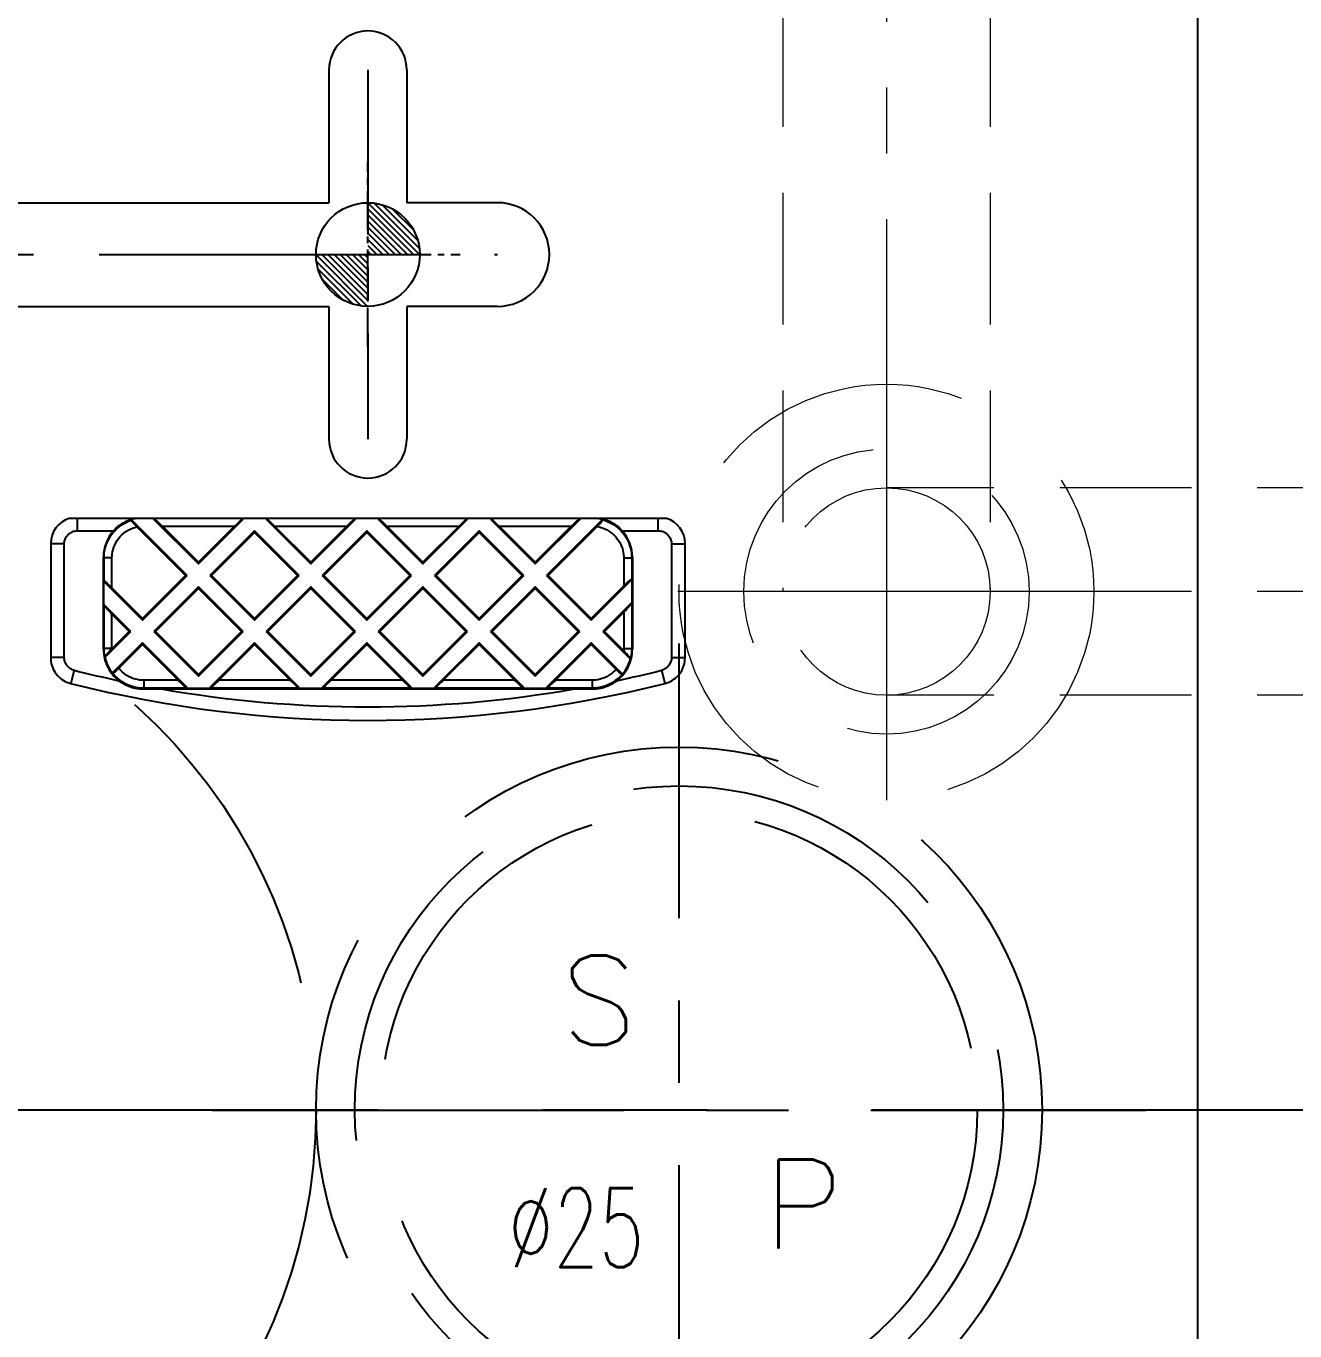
# Model space of a CAD drawing. Header units: inches. Extents: x 139745 to 140613, y -44509 to -43895.
# Drawn here: x 140194.4 to 140243.3, y -44077.8 to -44027.5 of the extents above; entities that cross this region are included whole.
import ezdxf

# ---------------------------------------------------------------- set-up
doc = ezdxf.new("R2010")
doc.units = ezdxf.units.IN
doc.header["$LTSCALE"] = 2
doc.header["$MEASUREMENT"] = 0
for name, pattern in [('CENTER', [50.8, 31.75, -6.35, 6.35, -6.35]), ('CENTER2', [1.125, 0.75, -0.125, 0.125, -0.125]), ('HIDDEN', [9.525, 6.35, -3.175])]:
    doc.linetypes.add(name, pattern=pattern)
doc.layers.get('0').update_dxf_attribs({"linetype": 'CONTINUOUS'})
for name, color, linetype in [('CAV-COR', 1, 'CONTINUOUS'), ('PIN', 4, 'CONTINUOUS'), ('Ru', 8, 'CONTINUOUS'), ('SP', 3, 'CONTINUOUS')]:
    doc.layers.add(name, color=color, linetype=linetype)
for name, color, linetype, lineweight in [('dim', 3, 'CONTINUOUS', 15), ('PRODUCT', 1, 'CONTINUOUS', 15), ('WR', 122, 'HIDDEN', 0)]:
    doc.layers.add(name, color=color, linetype=linetype, lineweight=lineweight)
doc.styles.get("Standard").update_dxf_attribs({"font": 'txt.shx', "width": 0.67})

# ---------------------------------------------------------------- blocks, each defined once
blk = doc.blocks.new('20160525.184840')
at = {"layer": 'WR', "linetype": 'CENTER', "ltscale": 0.3}
for p, q in [((0, -11), (0, 11)), ((11, 0), (-11, 0))]:
    blk.add_line(p, q, dxfattribs=at)
at = {"layer": 'WR', "linetype": 'HIDDEN', "ltscale": 0.8}
for radius in [8, 5.5, 4]:
    blk.add_circle((0, 0), radius, dxfattribs=at)
blk = doc.blocks.new('20160905.191121')
at = {"color": 8, "linetype": 'HIDDEN'}
blk.add_circle((0, 0), 14, dxfattribs=at)
at = {"layer": 'SP', "linetype": 'CENTER', "ltscale": 0.25}
for p, q in [((0, -18), (0, 18)), ((-18, 0), (18, 0))]:
    blk.add_line(p, q, dxfattribs=at)
at = {"layer": 'SP', "linetype": 'HIDDEN'}
for radius in [12.5, 11.5]:
    blk.add_circle((0, 0), radius, dxfattribs=at)
at = {"layer": 'dim', "insert": (-3.966, -4.537), "char_height": 3.0475, "attachment_point": 5}
blk.add_mtext('Ø25', dxfattribs=at)
at = {"layer": 'SP'}
for s, p in [('S', (-4.561, 2.519)), ('P', (3.25, -5.343))]:
    blk.add_text(s, height=3.436, dxfattribs=at).set_placement(p)

msp = doc.modelspace()

# ---------------------------------------------------------------- hatches: boundary and pattern name
at = {"layer": 'PIN', "linetype": 'Continuous'}
h = msp.add_hatch(dxfattribs=at)
h.set_pattern_fill('ANSI31', color=155, scale=1.333333, angle=90, style=0)
h.set_pattern_definition([(135, (140390.06835, -44048.93252), (-0.11785113, -0.11785113), [])])
h.paths.add_polyline_path([(140207.595, -44036.275), (140205.595, -44036.275, 0.414214), (140207.595, -44038.275)])
h.paths.add_polyline_path([(140207.595, -44034.275), (140207.595, -44036.275), (140209.595, -44036.275, 0.414214)])

# ---------------------------------------------------------------- linework, layer by layer
at = {"linetype": 'CENTER', "ltscale": 0.5}
msp.add_line((140309.595, -44069.275), (140059.595, -44069.275), dxfattribs=at)
at = {"color": 251, "linetype": 'HIDDEN'}
msp.add_circle((140184.595, -44069.275), 21, dxfattribs=at)
at = {"layer": 'CAV-COR', "linetype": 'ByBlock'}
for p, q in [((140239.595, -44002.275), (140239.595, -44136.275)), ((140219.109, -44046.452), (140196.082, -44046.452)), ((140196.396, -44046.929), (140196.396, -44046.452)), ((140200.622, -44048.652), (140198.488, -44046.518)), ((140199.305, -44046.452), (140201.064, -44048.21)), ((140199.672, -44046.755), (140202.456, -44046.755)), ((140199.672, -44046.755), (140201.064, -44048.147)), ((140201.064, -44048.21), (140202.786, -44046.488)), ((140201.064, -44048.147), (140202.456, -44046.755)), ((140202.786, -44046.488), (140202.749, -44046.452)), ((140203.706, -44046.452), (140203.669, -44046.488)), ((140203.669, -44046.488), (140205.391, -44048.21)), ((140203.999, -44046.755), (140206.783, -44046.755)), ((140203.999, -44046.755), (140205.391, -44048.147)), ((140205.391, -44048.21), (140207.113, -44046.488)), ((140206.783, -44046.755), (140205.391, -44048.147)), ((140207.113, -44046.488), (140207.077, -44046.452)), ((140208.033, -44046.452), (140207.997, -44046.488)), ((140207.997, -44046.488), (140209.719, -44048.21)), ((140208.327, -44046.755), (140211.111, -44046.755)), ((140208.327, -44046.755), (140209.719, -44048.147)), ((140209.719, -44048.21), (140211.441, -44046.488)), ((140211.111, -44046.755), (140209.719, -44048.147)), ((140211.441, -44046.488), (140211.404, -44046.452)), ((140212.361, -44046.452), (140212.324, -44046.488)), ((140212.324, -44046.488), (140214.046, -44048.21)), ((140212.654, -44046.755), (140215.438, -44046.755)), ((140214.046, -44048.147), (140212.654, -44046.755)), ((140214.046, -44048.21), (140215.805, -44046.452)), ((140215.438, -44046.755), (140214.046, -44048.147)), ((140216.64, -44046.5), (140214.488, -44048.652)), ((140216.433, -44046.77), (140216.463, -44046.74)), ((140218.795, -44046.929), (140218.795, -44046.452)), ((140196.396, -44046.929), (140197.789, -44046.929)), ((140203.227, -44046.93), (140201.505, -44048.652)), ((140203.227, -44046.993), (140201.569, -44048.652)), ((140203.227, -44046.93), (140203.227, -44046.993)), ((140204.949, -44048.652), (140203.227, -44046.93)), ((140203.227, -44046.993), (140204.886, -44048.652)), ((140207.555, -44046.93), (140205.833, -44048.652)), ((140207.555, -44046.993), (140205.896, -44048.652)), ((140207.555, -44046.93), (140207.555, -44046.993)), ((140209.277, -44048.652), (140207.555, -44046.93)), ((140207.555, -44046.993), (140209.214, -44048.652)), ((140211.882, -44046.93), (140210.16, -44048.652)), ((140211.882, -44046.993), (140210.224, -44048.652)), ((140211.882, -44046.93), (140211.882, -44046.993)), ((140213.604, -44048.652), (140211.882, -44046.93)), ((140213.541, -44048.652), (140211.882, -44046.993)), ((140216.433, -44046.77), (140214.551, -44048.652)), ((140217.402, -44046.929), (140218.795, -44046.929)), ((140195.363, -44047.426), (140195.363, -44051.829)), ((140195.376, -44047.439), (140195.363, -44047.426)), ((140195.886, -44047.439), (140195.376, -44047.439)), ((140195.886, -44051.818), (140195.886, -44047.439)), ((140219.305, -44047.439), (140219.815, -44047.439)), ((140219.305, -44047.439), (140219.305, -44051.818)), ((140219.815, -44047.439), (140219.828, -44047.426)), ((140219.828, -44051.829), (140219.828, -44047.426)), ((140197.395, -44051.499), (140197.395, -44047.954)), ((140197.42, -44047.979), (140197.395, -44047.954)), ((140197.42, -44048.869), (140197.42, -44047.979)), ((140197.726, -44047.979), (140197.42, -44047.979)), ((140197.726, -44049.137), (140197.726, -44047.979)), ((140201.064, -44048.21), (140201.064, -44048.147)), ((140205.391, -44048.21), (140205.391, -44048.147)), ((140209.719, -44048.21), (140209.719, -44048.147)), ((140214.046, -44048.21), (140214.046, -44048.147)), ((140217.465, -44047.979), (140217.465, -44049.056)), ((140217.465, -44047.979), (140217.77, -44047.979)), ((140217.77, -44047.979), (140217.795, -44047.954)), ((140217.77, -44047.979), (140217.77, -44048.788)), ((140217.795, -44047.954), (140217.795, -44051.499)), ((140198.9, -44050.311), (140200.559, -44048.652)), ((140198.9, -44050.374), (140200.622, -44048.652)), ((140200.622, -44048.652), (140200.559, -44048.652)), ((140201.505, -44048.652), (140201.569, -44048.652)), ((140201.505, -44048.652), (140203.227, -44050.374)), ((140201.569, -44048.652), (140203.227, -44050.311)), ((140204.886, -44048.652), (140203.227, -44050.311)), ((140203.227, -44050.374), (140204.949, -44048.652)), ((140204.949, -44048.652), (140204.886, -44048.652)), ((140205.833, -44048.652), (140205.896, -44048.652)), ((140205.833, -44048.652), (140207.555, -44050.374)), ((140205.896, -44048.652), (140207.555, -44050.311)), ((140209.214, -44048.652), (140207.555, -44050.311)), ((140207.555, -44050.374), (140209.277, -44048.652)), ((140209.277, -44048.652), (140209.214, -44048.652)), ((140210.16, -44048.652), (140210.224, -44048.652)), ((140210.16, -44048.652), (140211.882, -44050.374)), ((140210.224, -44048.652), (140211.882, -44050.311)), ((140213.541, -44048.652), (140211.882, -44050.311)), ((140211.882, -44050.374), (140213.604, -44048.652)), ((140213.604, -44048.652), (140213.541, -44048.652)), ((140214.488, -44048.652), (140214.551, -44048.652)), ((140214.488, -44048.652), (140216.21, -44050.374)), ((140216.21, -44050.311), (140214.551, -44048.652)), ((140197.42, -44048.869), (140197.419, -44048.892)), ((140197.419, -44049.776), (140197.419, -44048.892)), ((140197.419, -44048.892), (140198.9, -44050.374)), ((140197.726, -44049.137), (140198.9, -44050.311)), ((140201.064, -44049.094), (140199.342, -44050.816)), ((140201.064, -44049.157), (140199.405, -44050.816)), ((140201.064, -44049.094), (140201.064, -44049.157)), ((140202.786, -44050.816), (140201.064, -44049.094)), ((140201.064, -44049.157), (140202.723, -44050.816)), ((140205.391, -44049.094), (140203.669, -44050.816)), ((140205.391, -44049.157), (140203.732, -44050.816)), ((140205.391, -44049.094), (140205.391, -44049.157)), ((140207.113, -44050.816), (140205.391, -44049.094)), ((140205.391, -44049.157), (140207.05, -44050.816)), ((140209.719, -44049.094), (140207.997, -44050.816)), ((140209.719, -44049.157), (140208.06, -44050.816)), ((140209.719, -44049.094), (140209.719, -44049.157)), ((140211.441, -44050.816), (140209.719, -44049.094)), ((140209.719, -44049.157), (140211.378, -44050.816)), ((140214.046, -44049.094), (140212.324, -44050.816)), ((140214.046, -44049.157), (140212.387, -44050.816)), ((140214.046, -44049.094), (140214.046, -44049.157)), ((140215.768, -44050.816), (140214.046, -44049.094)), ((140215.705, -44050.816), (140214.046, -44049.157)), ((140216.21, -44050.374), (140217.772, -44048.811)), ((140217.465, -44049.056), (140216.21, -44050.311)), ((140217.77, -44048.788), (140217.772, -44048.811)), ((140217.772, -44048.811), (140217.772, -44049.695)), ((140197.42, -44049.803), (140197.419, -44049.776)), ((140198.458, -44050.816), (140197.419, -44049.776)), ((140217.772, -44049.695), (140216.652, -44050.816)), ((140217.77, -44049.722), (140217.772, -44049.695)), ((140217.77, -44049.722), (140217.77, -44051.474)), ((140197.42, -44051.474), (140197.42, -44049.803)), ((140197.726, -44051.484), (140197.726, -44050.147)), ((140197.726, -44050.147), (140198.395, -44050.816)), ((140217.465, -44050.066), (140216.715, -44050.816)), ((140198.9, -44050.374), (140198.9, -44050.311)), ((140203.227, -44050.374), (140203.227, -44050.311)), ((140207.555, -44050.374), (140207.555, -44050.311)), ((140211.882, -44050.374), (140211.882, -44050.311)), ((140216.21, -44050.374), (140216.21, -44050.311)), ((140197.457, -44051.817), (140198.458, -44050.816)), ((140197.708, -44051.502), (140198.395, -44050.816)), ((140198.9, -44051.257), (140197.741, -44052.416)), ((140198.458, -44050.816), (140198.395, -44050.816)), ((140198.9, -44051.257), (140198.9, -44051.32)), ((140200.622, -44052.979), (140198.9, -44051.257)), ((140199.342, -44050.816), (140201.064, -44052.538)), ((140199.342, -44050.816), (140199.405, -44050.816)), ((140199.405, -44050.816), (140201.064, -44052.474)), ((140202.723, -44050.816), (140201.064, -44052.474)), ((140201.064, -44052.538), (140202.786, -44050.816)), ((140203.227, -44051.257), (140201.505, -44052.979)), ((140202.786, -44050.816), (140202.723, -44050.816)), ((140203.227, -44051.257), (140203.227, -44051.32)), ((140204.949, -44052.979), (140203.227, -44051.257)), ((140203.669, -44050.816), (140203.732, -44050.816)), ((140203.669, -44050.816), (140205.391, -44052.538)), ((140203.732, -44050.816), (140205.391, -44052.474)), ((140207.05, -44050.816), (140205.391, -44052.474)), ((140205.391, -44052.538), (140207.113, -44050.816)), ((140207.555, -44051.257), (140205.833, -44052.979)), ((140207.113, -44050.816), (140207.05, -44050.816)), ((140207.555, -44051.257), (140207.555, -44051.32)), ((140209.277, -44052.979), (140207.555, -44051.257)), ((140207.997, -44050.816), (140208.06, -44050.816)), ((140207.997, -44050.816), (140209.719, -44052.538)), ((140208.06, -44050.816), (140209.719, -44052.474)), ((140211.378, -44050.816), (140209.719, -44052.474)), ((140209.719, -44052.538), (140211.441, -44050.816)), ((140211.882, -44051.257), (140210.16, -44052.979)), ((140211.441, -44050.816), (140211.378, -44050.816)), ((140211.882, -44051.257), (140211.882, -44051.32)), ((140213.604, -44052.979), (140211.882, -44051.257)), ((140212.324, -44050.816), (140212.387, -44050.816)), ((140212.324, -44050.816), (140214.046, -44052.538)), ((140212.387, -44050.816), (140214.046, -44052.474)), ((140215.705, -44050.816), (140214.046, -44052.474)), ((140214.046, -44052.538), (140215.768, -44050.816)), ((140216.21, -44051.257), (140214.488, -44052.979)), ((140215.768, -44050.816), (140215.705, -44050.816)), ((140216.21, -44051.257), (140216.21, -44051.32)), ((140217.413, -44052.461), (140216.21, -44051.257)), ((140216.652, -44050.816), (140216.715, -44050.816)), ((140216.652, -44050.816), (140217.718, -44051.881)), ((140217.478, -44051.579), (140216.715, -44050.816)), ((140197.42, -44051.474), (140197.395, -44051.499)), ((140197.726, -44051.474), (140197.42, -44051.474)), ((140197.673, -44051.538), (140197.64, -44051.572)), ((140197.708, -44051.502), (140197.673, -44051.538)), ((140198.9, -44051.32), (140197.989, -44052.232)), ((140198.9, -44051.32), (140200.278, -44052.698)), ((140203.227, -44051.32), (140201.85, -44052.698)), ((140203.227, -44051.32), (140204.605, -44052.698)), ((140207.555, -44051.32), (140206.177, -44052.698)), ((140207.555, -44051.32), (140208.932, -44052.698)), ((140211.882, -44051.32), (140210.505, -44052.698)), ((140211.882, -44051.32), (140213.26, -44052.698)), ((140216.21, -44051.32), (140214.832, -44052.698)), ((140217.165, -44052.276), (140216.21, -44051.32)), ((140217.465, -44051.474), (140217.77, -44051.474)), ((140217.77, -44051.474), (140217.795, -44051.499)), ((140195.376, -44051.818), (140195.363, -44051.829)), ((140195.886, -44051.818), (140195.376, -44051.818)), ((140217.721, -44051.859), (140217.718, -44051.881)), ((140219.305, -44051.818), (140219.815, -44051.818)), ((140219.815, -44051.818), (140219.828, -44051.829)), ((140196.271, -44052.313), (140196.146, -44052.807)), ((140198.95, -44052.698), (140198.95, -44053.004)), ((140200.278, -44052.698), (140198.95, -44052.698)), ((140201.064, -44052.538), (140201.064, -44052.474)), ((140204.605, -44052.698), (140201.85, -44052.698)), ((140205.391, -44052.538), (140205.391, -44052.474)), ((140208.932, -44052.698), (140206.177, -44052.698)), ((140209.719, -44052.538), (140209.719, -44052.474)), ((140213.26, -44052.698), (140210.505, -44052.698)), ((140214.046, -44052.538), (140214.046, -44052.474)), ((140216.241, -44052.698), (140214.832, -44052.698)), ((140216.241, -44052.698), (140216.241, -44053.004)), ((140218.92, -44052.313), (140219.045, -44052.807)), ((140198.95, -44053.004), (140198.925, -44053.029)), ((140198.925, -44053.029), (140216.266, -44053.029)), ((140200.572, -44053.004), (140198.95, -44053.004)), ((140200.595, -44053.006), (140200.622, -44052.979)), ((140200.595, -44053.006), (140201.532, -44053.006)), ((140201.505, -44052.979), (140201.532, -44053.006)), ((140204.899, -44053.004), (140201.556, -44053.004)), ((140204.923, -44053.006), (140204.949, -44052.979)), ((140204.923, -44053.006), (140205.859, -44053.006)), ((140205.833, -44052.979), (140205.859, -44053.006)), ((140209.227, -44053.004), (140205.883, -44053.004)), ((140209.25, -44053.006), (140209.277, -44052.979)), ((140209.25, -44053.006), (140210.187, -44053.006)), ((140210.16, -44052.979), (140210.187, -44053.006)), ((140213.554, -44053.004), (140210.211, -44053.004)), ((140213.578, -44053.006), (140213.604, -44052.979)), ((140213.578, -44053.006), (140214.514, -44053.006)), ((140214.488, -44052.979), (140214.514, -44053.006)), ((140216.241, -44053.004), (140214.538, -44053.004)), ((140216.241, -44053.004), (140216.266, -44053.029))]:
    msp.add_line(p, q, dxfattribs=at)
for points in [[(140197.42, -44047.979), (140197.423, -44047.89), (140197.431, -44047.798), (140197.445, -44047.704), (140197.466, -44047.606), (140197.495, -44047.507), (140197.531, -44047.408), (140197.575, -44047.309), (140197.626, -44047.212), (140197.686, -44047.118), (140197.752, -44047.028), (140197.826, -44046.942), (140197.905, -44046.861), (140197.991, -44046.787), (140198.081, -44046.72), (140198.175, -44046.66), (140198.271, -44046.608), (140198.37, -44046.563), (140198.47, -44046.526)], [(140197.789, -44046.929), (140197.826, -44046.889), (140197.867, -44046.849), (140197.909, -44046.81), (140197.954, -44046.771), (140198.002, -44046.733), (140198.052, -44046.697), (140198.105, -44046.661), (140198.161, -44046.627), (140198.219, -44046.595), (140198.279, -44046.565), (140198.342, -44046.537), (140198.407, -44046.512), (140198.475, -44046.489), (140198.545, -44046.469), (140198.619, -44046.452)], [(140198.47, -44046.526), (140198.469, -44046.528), (140198.469, -44046.53), (140198.47, -44046.534), (140198.473, -44046.539), (140198.477, -44046.545), (140198.481, -44046.552), (140198.487, -44046.561), (140198.494, -44046.57), (140198.502, -44046.58), (140198.511, -44046.59), (140198.52, -44046.602), (140198.53, -44046.614), (140198.541, -44046.626), (140198.553, -44046.639), (140198.565, -44046.653), (140198.578, -44046.667), (140198.591, -44046.681), (140198.604, -44046.695), (140198.618, -44046.709), (140198.632, -44046.724), (140198.646, -44046.738), (140198.66, -44046.753), (140198.675, -44046.768), (140200.559, -44048.652)], [(140216.463, -44046.74), (140216.478, -44046.725), (140216.492, -44046.709), (140216.507, -44046.694), (140216.521, -44046.68), (140216.535, -44046.665), (140216.548, -44046.65), (140216.561, -44046.636), (140216.574, -44046.623), (140216.586, -44046.609), (140216.597, -44046.596), (140216.608, -44046.584), (140216.618, -44046.572), (140216.627, -44046.561), (140216.635, -44046.551), (140216.642, -44046.542), (140216.648, -44046.533), (140216.652, -44046.526), (140216.656, -44046.52), (140216.659, -44046.515), (140216.66, -44046.511), (140216.66, -44046.508), (140216.658, -44046.507)], [(140216.572, -44046.452), (140216.645, -44046.469), (140216.716, -44046.489), (140216.784, -44046.512), (140216.849, -44046.537), (140216.912, -44046.565), (140216.972, -44046.595), (140217.03, -44046.627), (140217.086, -44046.661), (140217.139, -44046.697), (140217.189, -44046.733), (140217.237, -44046.771), (140217.282, -44046.81), (140217.324, -44046.849), (140217.364, -44046.889), (140217.402, -44046.929)], [(140216.658, -44046.507), (140216.763, -44046.541), (140216.866, -44046.583), (140216.968, -44046.633), (140217.067, -44046.691), (140217.163, -44046.758), (140217.253, -44046.832), (140217.338, -44046.913), (140217.417, -44047), (140217.488, -44047.093), (140217.551, -44047.189), (140217.606, -44047.289), (140217.653, -44047.391), (140217.691, -44047.493), (140217.722, -44047.596), (140217.744, -44047.696), (140217.759, -44047.794), (140217.768, -44047.888), (140217.77, -44047.979)], [(140195.886, -44047.439), (140195.887, -44047.401), (140195.892, -44047.364), (140195.899, -44047.326), (140195.908, -44047.29), (140195.921, -44047.253), (140195.936, -44047.218), (140195.954, -44047.185), (140195.974, -44047.152), (140195.997, -44047.122), (140196.022, -44047.093), (140196.049, -44047.066), (140196.078, -44047.041), (140196.109, -44047.018), (140196.141, -44046.998), (140196.175, -44046.98), (140196.21, -44046.965), (140196.246, -44046.952), (140196.283, -44046.942), (140196.32, -44046.935), (140196.358, -44046.931), (140196.396, -44046.929)], [(140197.726, -44047.979), (140197.728, -44047.901), (140197.736, -44047.821), (140197.75, -44047.74), (140197.771, -44047.654), (140197.798, -44047.567), (140197.832, -44047.481), (140197.874, -44047.396), (140197.924, -44047.312), (140197.98, -44047.233), (140198.043, -44047.158), (140198.113, -44047.087), (140198.187, -44047.022), (140198.265, -44046.965), (140198.348, -44046.914), (140198.433, -44046.87), (140198.517, -44046.833), (140198.603, -44046.805), (140198.69, -44046.783)], [(140216.433, -44046.77), (140216.51, -44046.784), (140216.587, -44046.804), (140216.663, -44046.83), (140216.74, -44046.862), (140216.818, -44046.899), (140216.892, -44046.943), (140216.964, -44046.992), (140217.034, -44047.047), (140217.099, -44047.106), (140217.159, -44047.171), (140217.215, -44047.239), (140217.266, -44047.31), (140217.31, -44047.384), (140217.349, -44047.461), (140217.382, -44047.538), (140217.409, -44047.615), (140217.43, -44047.692), (140217.446, -44047.768), (140217.457, -44047.84), (140217.463, -44047.91), (140217.465, -44047.979)], [(140218.795, -44046.929), (140218.833, -44046.931), (140218.871, -44046.935), (140218.908, -44046.942), (140218.945, -44046.952), (140218.981, -44046.965), (140219.016, -44046.98), (140219.05, -44046.998), (140219.082, -44047.018), (140219.113, -44047.041), (140219.142, -44047.066), (140219.169, -44047.093), (140219.194, -44047.121), (140219.216, -44047.152), (140219.237, -44047.185), (140219.255, -44047.218), (140219.27, -44047.253), (140219.282, -44047.29), (140219.292, -44047.326), (140219.299, -44047.363), (140219.303, -44047.401), (140219.305, -44047.439)], [(140217.465, -44050.066), (140217.464, -44051.484), (140217.464, -44051.493), (140217.464, -44051.503), (140217.464, -44051.513), (140217.464, -44051.523), (140217.463, -44051.532), (140217.463, -44051.542), (140217.462, -44051.552), (140217.461, -44051.562)], [(140197.395, -44051.499), (140197.398, -44051.592), (140197.407, -44051.685), (140197.421, -44051.777), (140197.441, -44051.868), (140197.466, -44051.959), (140197.497, -44052.048), (140197.533, -44052.133), (140197.574, -44052.217), (140197.62, -44052.298), (140197.672, -44052.376), (140197.728, -44052.451), (140197.788, -44052.523), (140197.853, -44052.59), (140197.922, -44052.654), (140197.995, -44052.714)], [(140197.454, -44051.794), (140197.447, -44051.757), (140197.44, -44051.72), (140197.435, -44051.684), (140197.43, -44051.648), (140197.427, -44051.612), (140197.424, -44051.577), (140197.422, -44051.542), (140197.421, -44051.508), (140197.42, -44051.474)], [(140197.551, -44051.667), (140197.539, -44051.682), (140197.526, -44051.696), (140197.515, -44051.709), (140197.504, -44051.722), (140197.494, -44051.734), (140197.485, -44051.745), (140197.477, -44051.755), (140197.47, -44051.765), (140197.464, -44051.773), (140197.46, -44051.78), (140197.457, -44051.786), (140197.455, -44051.791), (140197.454, -44051.794)], [(140197.64, -44051.572), (140197.624, -44051.589), (140197.609, -44051.605), (140197.594, -44051.621), (140197.579, -44051.637), (140197.565, -44051.652), (140197.551, -44051.667)], [(140217.196, -44052.714), (140217.269, -44052.654), (140217.338, -44052.59), (140217.403, -44052.523), (140217.463, -44052.451), (140217.519, -44052.376), (140217.57, -44052.298), (140217.617, -44052.217), (140217.658, -44052.134), (140217.694, -44052.048), (140217.725, -44051.959), (140217.75, -44051.868), (140217.77, -44051.777), (140217.784, -44051.685), (140217.793, -44051.592), (140217.795, -44051.499)], [(140217.573, -44051.677), (140217.558, -44051.662), (140217.543, -44051.646), (140217.527, -44051.629), (140217.511, -44051.613), (140217.478, -44051.579)], [(140217.721, -44051.859), (140217.721, -44051.856), (140217.719, -44051.852), (140217.716, -44051.846), (140217.712, -44051.84), (140217.707, -44051.831), (140217.7, -44051.822), (140217.692, -44051.812), (140217.684, -44051.802), (140217.674, -44051.79), (140217.664, -44051.778), (140217.652, -44051.765), (140217.641, -44051.751), (140217.628, -44051.737), (140217.615, -44051.723), (140217.602, -44051.708), (140217.588, -44051.693), (140217.573, -44051.677)], [(140217.77, -44051.474), (140217.77, -44051.515), (140217.768, -44051.556), (140217.765, -44051.598), (140217.761, -44051.64), (140217.756, -44051.683), (140217.75, -44051.726), (140217.742, -44051.77), (140217.732, -44051.815), (140217.721, -44051.859)], [(140195.363, -44051.829), (140195.365, -44051.904), (140195.374, -44051.979), (140195.387, -44052.052), (140195.406, -44052.124), (140195.431, -44052.195), (140195.46, -44052.264), (140195.495, -44052.331), (140195.534, -44052.395), (140195.578, -44052.455), (140195.626, -44052.513), (140195.679, -44052.567), (140195.734, -44052.616), (140195.794, -44052.662), (140195.857, -44052.703), (140195.922, -44052.739), (140195.99, -44052.77), (140196.06, -44052.796), (140196.132, -44052.817)], [(140196.271, -44052.313), (140196.235, -44052.302), (140196.2, -44052.289), (140196.166, -44052.273), (140196.133, -44052.255), (140196.102, -44052.235), (140196.072, -44052.212), (140196.044, -44052.187), (140196.018, -44052.16), (140195.994, -44052.132), (140195.972, -44052.101), (140195.952, -44052.069), (140195.935, -44052.036), (140195.92, -44052.001), (140195.908, -44051.966), (140195.898, -44051.929), (140195.891, -44051.893), (140195.887, -44051.856), (140195.886, -44051.818)], [(140197.755, -44052.428), (140197.758, -44052.429), (140197.763, -44052.427), (140197.771, -44052.424), (140197.781, -44052.417), (140197.793, -44052.409), (140197.807, -44052.398), (140197.822, -44052.386), (140197.84, -44052.371), (140197.859, -44052.355), (140197.878, -44052.337), (140197.899, -44052.318), (140197.921, -44052.298), (140197.943, -44052.277), (140197.966, -44052.255), (140197.989, -44052.232)], [(140198.95, -44052.698), (140198.872, -44052.697), (140198.792, -44052.689), (140198.709, -44052.674), (140198.623, -44052.653), (140198.535, -44052.626), (140198.449, -44052.591), (140198.363, -44052.548), (140198.279, -44052.497), (140198.199, -44052.441), (140198.125, -44052.377), (140198.055, -44052.308), (140197.989, -44052.232)], [(140217.165, -44052.276), (140217.099, -44052.346), (140217.029, -44052.41), (140216.956, -44052.467), (140216.878, -44052.519), (140216.797, -44052.564), (140216.715, -44052.602), (140216.633, -44052.634), (140216.549, -44052.658), (140216.468, -44052.677), (140216.39, -44052.69), (140216.314, -44052.697), (140216.241, -44052.698)], [(140217.165, -44052.276), (140217.188, -44052.299), (140217.211, -44052.321), (140217.233, -44052.342), (140217.254, -44052.362), (140217.275, -44052.381), (140217.295, -44052.399), (140217.314, -44052.415), (140217.331, -44052.43), (140217.347, -44052.442), (140217.361, -44052.453), (140217.373, -44052.461), (140217.383, -44052.468), (140217.391, -44052.472), (140217.396, -44052.473), (140217.4, -44052.473)], [(140219.305, -44051.818), (140219.304, -44051.856), (140219.299, -44051.893), (140219.293, -44051.929), (140219.283, -44051.966), (140219.271, -44052.001), (140219.256, -44052.036), (140219.239, -44052.069), (140219.219, -44052.101), (140219.197, -44052.131), (140219.173, -44052.16), (140219.147, -44052.187), (140219.119, -44052.212), (140219.089, -44052.235), (140219.058, -44052.255), (140219.025, -44052.273), (140218.991, -44052.289), (140218.956, -44052.302), (140218.92, -44052.313)], [(140219.059, -44052.817), (140219.131, -44052.796), (140219.201, -44052.77), (140219.269, -44052.739), (140219.335, -44052.702), (140219.398, -44052.661), (140219.457, -44052.616), (140219.513, -44052.566), (140219.565, -44052.512), (140219.614, -44052.455), (140219.657, -44052.394), (140219.697, -44052.33), (140219.731, -44052.263), (140219.76, -44052.195), (140219.785, -44052.124), (140219.804, -44052.052), (140219.817, -44051.978), (140219.825, -44051.904), (140219.828, -44051.829)], [(140198.95, -44053.004), (140198.854, -44053.001), (140198.753, -44052.991), (140198.649, -44052.974), (140198.543, -44052.949), (140198.435, -44052.914), (140198.327, -44052.871), (140198.22, -44052.819), (140198.117, -44052.757), (140198.017, -44052.686), (140197.923, -44052.608), (140197.836, -44052.522), (140197.755, -44052.428)], [(140197.995, -44052.714), (140198.055, -44052.758), (140198.115, -44052.797), (140198.175, -44052.832), (140198.233, -44052.864), (140198.291, -44052.891), (140198.347, -44052.916), (140198.402, -44052.937), (140198.456, -44052.955), (140198.508, -44052.971), (140198.559, -44052.985), (140198.607, -44052.996), (140198.655, -44053.005), (140198.702, -44053.013), (140198.747, -44053.019), (140198.792, -44053.023), (140198.837, -44053.027), (140198.882, -44053.029), (140198.925, -44053.029)], [(140217.4, -44052.473), (140217.318, -44052.56), (140217.231, -44052.641), (140217.138, -44052.713), (140217.041, -44052.778), (140216.94, -44052.835), (140216.837, -44052.883), (140216.733, -44052.923), (140216.629, -44052.954), (140216.527, -44052.977), (140216.429, -44052.992), (140216.333, -44053.001), (140216.241, -44053.004)], [(140216.266, -44053.029), (140216.309, -44053.029), (140216.354, -44053.027), (140216.398, -44053.023), (140216.443, -44053.019), (140216.489, -44053.013), (140216.536, -44053.005), (140216.583, -44052.996), (140216.632, -44052.985), (140216.683, -44052.971), (140216.735, -44052.955), (140216.789, -44052.937), (140216.844, -44052.916), (140216.9, -44052.891), (140216.957, -44052.864), (140217.016, -44052.832), (140217.075, -44052.797), (140217.136, -44052.758), (140217.196, -44052.714)]]:
    msp.add_lwpolyline(points, dxfattribs=at)
for radius, start, end in [(46.186, 255.8065, 258.0027), (46.186, 281.9973, 284.1935), (46.709, 255.7934, 284.2066), (46.186, 260.0584, 279.9416)]:
    msp.add_arc((140207.595, -44007.537), radius, start, end, dxfattribs=at)
for centre, major_axis, ratio, start_param, end_param in [((140196.383, -44047.426), (-0.721, 0.721), 0.999924, 5.797289, 7.068545), ((140199.634, -44046.755), (0.308, -0.305), 0.061627, 1.508775, 2.947652), ((140202.494, -44046.755), (0.308, 0.305), 0.061627, 0.574243, 1.632817), ((140203.961, -44046.755), (0.308, -0.305), 0.061627, 1.508775, 2.56735), ((140206.821, -44046.755), (0.308, 0.305), 0.061627, 0.574243, 1.632817), ((140208.289, -44046.755), (0.308, -0.305), 0.061627, 1.508775, 2.56735), ((140211.149, -44046.755), (0.308, 0.305), 0.061627, 0.574243, 1.632817), ((140212.616, -44046.755), (0.308, -0.305), 0.061627, 1.508775, 2.56735), ((140215.476, -44046.755), (0.308, 0.305), 0.061627, 0.193941, 1.632817), ((140216.242, -44047.977), (-1.082, -1.082), 0.999924, 3.663949, 3.85066), ((140218.808, -44047.426), (0.721, 0.721), 0.999924, 5.497825, 6.769081), ((140198.925, -44047.954), (1.082, -1.082), 0.999924, 3.193392, 3.926953), ((140216.265, -44047.954), (-1.082, -1.082), 0.999924, 2.356233, 3.089794), ((140217.465, -44049.094), (0.305, 0.308), 0.061627, 6.229891, 7.791961), ((140197.726, -44049.175), (-0.305, 0.308), 0.061627, 4.77441, 6.33648), ((140217.465, -44050.028), (0.305, 0.308), 0.061627, 4.650368, 6.212438), ((140197.726, -44050.109), (-0.305, 0.308), 0.061627, 0.070748, 1.632817), ((140198.867, -44051.557), (0.058, 1.641), 0.868538, 1.7465, 1.760551), ((140198.949, -44051.476), (1.082, 1.082), 0.999924, 2.580886, 3.017833), ((140216.242, -44051.476), (-1.082, 1.082), 0.999924, 3.227696, 3.658665), ((140198.967, -44051.457), (1.641, 0.058), 0.868538, 3.838168, 3.850131), ((140200.315, -44052.698), (0.308, -0.305), 0.061627, 4.650368, 5.816685), ((140201.812, -44052.698), (0.308, 0.305), 0.061627, 3.608093, 4.77441), ((140204.643, -44052.698), (0.308, -0.305), 0.061627, 4.650368, 5.816685), ((140206.14, -44052.698), (0.308, 0.305), 0.061627, 3.608093, 4.77441), ((140208.97, -44052.698), (0.308, -0.305), 0.061627, 4.650368, 5.816685), ((140210.467, -44052.698), (0.308, 0.305), 0.061627, 3.608093, 4.77441), ((140213.298, -44052.698), (0.308, -0.305), 0.061627, 4.650368, 5.816685), ((140214.794, -44052.698), (0.308, 0.305), 0.061627, 3.608093, 4.77441), ((140216.229, -44051.463), (1.641, -0.058), 0.868538, 5.537034, 5.548953), ((140200.878, -44052.698), (0.308, 0.305), 0.061627, 2.799134, 3.194887), ((140201.249, -44052.698), (0.308, -0.305), 0.061627, 6.229891, 6.625644), ((140205.205, -44052.698), (0.308, 0.305), 0.061627, 2.799134, 3.194887), ((140205.577, -44052.698), (0.308, -0.305), 0.061627, 6.229891, 6.625644), ((140209.533, -44052.698), (0.308, 0.305), 0.061627, 2.799134, 3.194887), ((140209.904, -44052.698), (0.308, -0.305), 0.061627, 6.229891, 6.625644), ((140213.86, -44052.698), (0.308, 0.305), 0.061627, 2.799134, 3.194887), ((140214.232, -44052.698), (0.308, -0.305), 0.061627, 6.229891, 6.625644)]:
    msp.add_ellipse(centre, major_axis=major_axis, ratio=ratio, start_param=start_param, end_param=end_param, dxfattribs=at)
at = {"layer": 'PIN', "color": 155, "linetype": 'CENTER2'}
for p, q in [((140207.595, -44039.831), (140207.595, -44032.719)), ((140204.04, -44036.275), (140211.151, -44036.275))]:
    msp.add_line(p, q, dxfattribs=at)
at = {"layer": 'PIN', "color": 155, "linetype": 'Continuous'}
msp.add_circle((140207.595, -44036.275), 2, dxfattribs=at)
at = {"layer": 'Ru', "linetype": 'Continuous'}
for p, q in [((140206.095, -44029.153), (140206.095, -44034.275)), ((140209.095, -44029.153), (140209.095, -44034.275)), ((140187.095, -44034.275), (140206.095, -44034.275)), ((140212.595, -44034.275), (140209.095, -44034.275)), ((140187.095, -44038.275), (140206.095, -44038.275)), ((140206.095, -44038.275), (140206.095, -44043.397)), ((140209.095, -44038.275), (140209.095, -44043.397)), ((140212.595, -44038.275), (140209.095, -44038.275))]:
    msp.add_line(p, q, dxfattribs=at)
at = {"layer": 'Ru', "linetype": 'CENTER', "ltscale": 0.1}
msp.add_line((140207.595, -44029.153), (140207.595, -44043.397), dxfattribs=at)
at = {"layer": 'Ru', "linetype": 'CENTER', "ltscale": 0.2}
msp.add_line((140156.595, -44036.275), (140212.595, -44036.275), dxfattribs=at)
at = {"layer": 'Ru', "linetype": 'Continuous'}
for centre, radius, start, end in [((140207.595, -44029.153), 1.5, 0, 180), ((140212.595, -44036.275), 2, 270, 90), ((140207.595, -44043.397), 1.5, 180, 0)]:
    msp.add_arc(centre, radius, start, end, dxfattribs=at)
at = {"layer": 'WR', "linetype": 'CENTER', "ltscale": 0.2}
for p in [(140227.595, -43994.275), (140254.595, -44049.275)]:
    msp.add_line(p, (140227.595, -44049.275), dxfattribs=at)
at = {"layer": 'WR', "linetype": 'HIDDEN', "ltscale": 0.4}
for p, q in [((140223.595, -44026.275), (140223.595, -44049.275)), ((140231.595, -44026.275), (140231.595, -44049.275)), ((140254.595, -44045.275), (140227.595, -44045.275)), ((140254.595, -44053.275), (140227.595, -44053.275))]:
    msp.add_line(p, q, dxfattribs=at)

# ---------------------------------------------------------------- block references
at = {"layer": 'PRODUCT', "linetype": 'Continuous', "ltscale": 0.3, "rotation": 90}
msp.add_blockref('20160525.184840', (140227.595, -44049.275), dxfattribs=at)
at = {"layer": 'SP', "linetype": 'ByBlock'}
msp.add_blockref('20160905.191121', (140219.595, -44069.275), dxfattribs=at)

doc.saveas('drawing.dxf')
